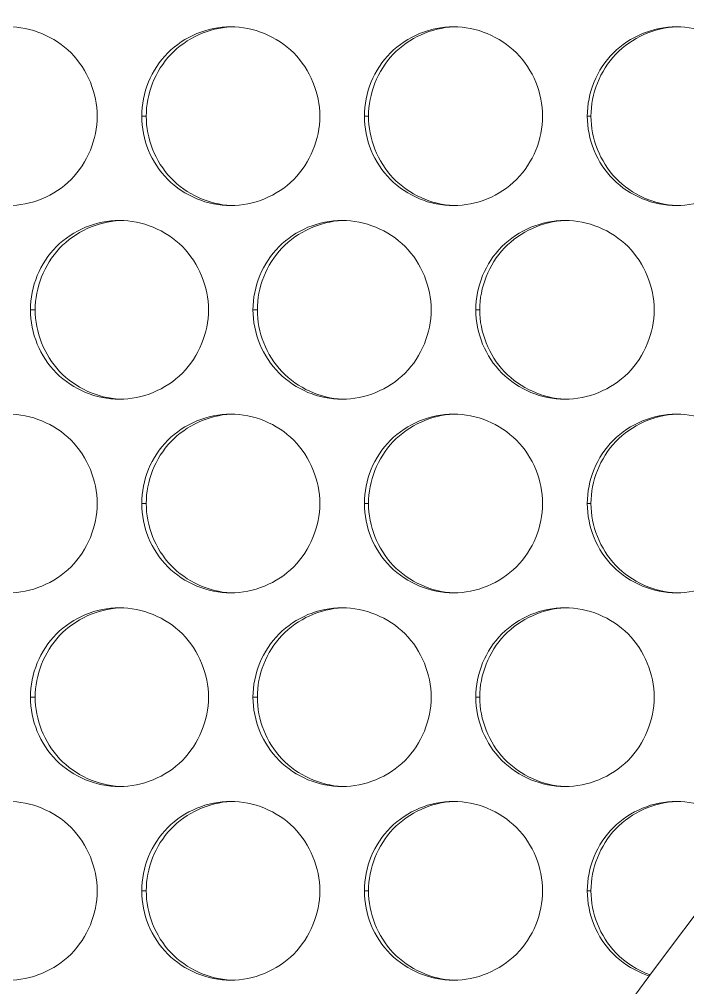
# Model space of a CAD drawing. Header units: millimetres. Extents: x 1177 to 4147, y 93 to 2194.
# Drawn here: x 1726.67 to 1749.1, y 1713.08 to 1745.56 of the extents above; entities that cross this region are included whole.
import ezdxf

# ---------------------------------------------------------------- set-up
doc = ezdxf.new("R2010")
doc.units = ezdxf.units.MM
doc.header["$LTSCALE"] = 0.1
doc.layers.get('0').update_dxf_attribs({"lineweight": 13})
doc.layers.add('标注', color=251, linetype='Continuous', lineweight=9)

msp = doc.modelspace()

# ---------------------------------------------------------------- linework, layer by layer
for radius, start, end in [(196.75, 204.56225, 43.01001), (177.334, 204.90538, 48.55999), (177.047, 204.9052, 48.6494), (168.077, 204.78787, 51.55568), (165.455, 204.70676, 52.44821), (156.5, 204.24844, 55.64881), (156.25, 204.23139, 55.74165), (155.11, 204.1505, 56.16753), (155, 204.14243, 56.20879)]:
    msp.add_arc((1812.49, 1686.895), radius, start, end)
at = {"layer": '标注'}
for p, q in [((1730.932, 1742.313), (1730.779, 1742.313)), ((1738.392, 1742.313), (1738.252, 1742.313)), ((1745.858, 1742.313), (1745.733, 1742.313)), ((1727.205, 1735.818), (1727.044, 1735.818)), ((1727.205, 1735.818), (1727.044, 1735.818)), ((1734.661, 1735.818), (1734.515, 1735.818)), ((1734.661, 1735.818), (1734.515, 1735.818)), ((1742.124, 1735.818), (1741.992, 1735.818)), ((1742.124, 1735.818), (1741.992, 1735.818)), ((1730.932, 1729.323), (1730.779, 1729.323)), ((1738.392, 1729.323), (1738.252, 1729.323)), ((1745.858, 1729.323), (1745.733, 1729.323)), ((1727.205, 1722.827), (1727.044, 1722.827)), ((1727.205, 1722.827), (1727.044, 1722.827)), ((1734.661, 1722.827), (1734.515, 1722.827)), ((1734.661, 1722.827), (1734.515, 1722.827)), ((1742.124, 1722.827), (1741.992, 1722.827)), ((1742.124, 1722.827), (1741.992, 1722.827)), ((1730.932, 1716.332), (1730.779, 1716.332)), ((1738.392, 1716.332), (1738.252, 1716.332)), ((1745.858, 1716.332), (1745.733, 1716.332))]:
    msp.add_line(p, q, dxfattribs=at)
msp.add_spline([(2027.49, 1819.182), (1864.296, 1806.369), (1766.772, 1737.15), (1658.757, 1615.796), (1597.49, 1595.163)], degree=3, dxfattribs=at)
for points, knots in [([(1729.285, 1742.313), (1729.285, 1743.078), (1728.65, 1744.67), (1727.06, 1745.313), (1726.298, 1745.313)], [0, 0, 0, 0, 0.50079, 1, 1, 1, 1]), ([(1733.772, 1745.309), (1733.033, 1745.272), (1731.525, 1744.598), (1730.932, 1743.056), (1730.932, 1742.313)], [0, 0, 0, 0, 0.499023, 1, 1, 1, 1]), ([(1736.757, 1742.313), (1736.757, 1743.078), (1736.122, 1744.67), (1734.53, 1745.313), (1733.767, 1745.313)], [0, 0, 0, 0, 0.500619, 1, 1, 1, 1]), ([(1741.248, 1745.31), (1740.506, 1745.276), (1738.989, 1744.605), (1738.392, 1743.058), (1738.392, 1742.313)], [0, 0, 0, 0, 0.499178, 1, 1, 1, 1]), ([(1744.236, 1742.313), (1744.236, 1743.078), (1743.599, 1744.671), (1742.007, 1745.313), (1741.244, 1745.313)], [0, 0, 0, 0, 0.500464, 1, 1, 1, 1]), ([(1748.73, 1745.311), (1747.986, 1745.28), (1746.46, 1744.613), (1745.858, 1743.06), (1745.858, 1742.313)], [0, 0, 0, 0, 0.499318, 1, 1, 1, 1]), ([(1751.721, 1742.313), (1751.721, 1743.078), (1751.083, 1744.672), (1749.491, 1745.313), (1748.726, 1745.313)], [0, 0, 0, 0, 0.500325, 1, 1, 1, 1]), ([(1732.625, 1745.081), (1732.265, 1744.932), (1731.595, 1744.492), (1731.158, 1743.82), (1731.009, 1743.46)], [0, 0, 0, 0, 0.499769, 1, 1, 1, 1]), ([(1740.1, 1745.081), (1739.741, 1744.932), (1739.07, 1744.492), (1738.632, 1743.82), (1738.483, 1743.46)], [0, 0, 0, 0, 0.499856, 1, 1, 1, 1]), ([(1747.582, 1745.081), (1747.222, 1744.932), (1746.551, 1744.492), (1746.112, 1743.82), (1745.964, 1743.46)], [0, 0, 0, 0, 0.499934, 1, 1, 1, 1]), ([(1726.298, 1739.313), (1727.06, 1739.313), (1728.65, 1739.956), (1729.285, 1741.548), (1729.285, 1742.313)], [0, 0, 0, 0, 0.49921, 1, 1, 1, 1]), ([(1730.932, 1742.313), (1730.932, 1741.57), (1731.525, 1740.029), (1733.033, 1739.354), (1733.772, 1739.317)], [0, 0, 0, 0, 0.500977, 1, 1, 1, 1]), ([(1733.767, 1739.313), (1734.53, 1739.313), (1736.122, 1739.956), (1736.757, 1741.548), (1736.757, 1742.313)], [0, 0, 0, 0, 0.499381, 1, 1, 1, 1]), ([(1738.392, 1742.313), (1738.392, 1741.568), (1738.989, 1740.021), (1740.506, 1739.35), (1741.248, 1739.316)], [0, 0, 0, 0, 0.500822, 1, 1, 1, 1]), ([(1741.244, 1739.313), (1742.007, 1739.313), (1743.599, 1739.955), (1744.236, 1741.548), (1744.236, 1742.313)], [0, 0, 0, 0, 0.499536, 1, 1, 1, 1]), ([(1745.858, 1742.313), (1745.858, 1741.566), (1746.46, 1740.014), (1747.986, 1739.346), (1748.73, 1739.315)], [0, 0, 0, 0, 0.500682, 1, 1, 1, 1]), ([(1748.726, 1739.313), (1749.491, 1739.313), (1751.083, 1739.954), (1751.721, 1741.548), (1751.721, 1742.313)], [0, 0, 0, 0, 0.499675, 1, 1, 1, 1]), ([(1731.009, 1741.166), (1731.158, 1740.806), (1731.595, 1740.134), (1732.265, 1739.694), (1732.625, 1739.545)], [0, 0, 0, 0, 0.500231, 1, 1, 1, 1]), ([(1738.483, 1741.166), (1738.632, 1740.806), (1739.07, 1740.134), (1739.741, 1739.694), (1740.1, 1739.545)], [0, 0, 0, 0, 0.500144, 1, 1, 1, 1]), ([(1745.964, 1741.166), (1746.112, 1740.806), (1746.551, 1740.134), (1747.222, 1739.694), (1747.582, 1739.545)], [0, 0, 0, 0, 0.500066, 1, 1, 1, 1]), ([(1730.036, 1738.814), (1729.299, 1738.775), (1727.795, 1738.099), (1727.205, 1736.559), (1727.205, 1735.818)], [0, 0, 0, 0, 0.49894, 1, 1, 1, 1]), ([(1730.036, 1738.814), (1729.299, 1738.775), (1727.795, 1738.099), (1727.205, 1736.559), (1727.205, 1735.818)], [0, 0, 0, 0, 0.49894, 1, 1, 1, 1]), ([(1733.02, 1735.818), (1733.02, 1736.583), (1732.385, 1738.175), (1730.794, 1738.818), (1730.032, 1738.818)], [0, 0, 0, 0, 0.500703, 1, 1, 1, 1]), ([(1733.02, 1735.818), (1733.02, 1736.583), (1732.385, 1738.175), (1730.794, 1738.818), (1730.032, 1738.818)], [0, 0, 0, 0, 0.500703, 1, 1, 1, 1]), ([(1737.509, 1738.815), (1736.769, 1738.779), (1735.256, 1738.106), (1734.661, 1736.562), (1734.661, 1735.818)], [0, 0, 0, 0, 0.499102, 1, 1, 1, 1]), ([(1737.509, 1738.815), (1736.769, 1738.779), (1735.256, 1738.106), (1734.661, 1736.562), (1734.661, 1735.818)], [0, 0, 0, 0, 0.499102, 1, 1, 1, 1]), ([(1740.496, 1735.818), (1740.496, 1736.583), (1739.86, 1738.176), (1738.268, 1738.818), (1737.505, 1738.818)], [0, 0, 0, 0, 0.50054, 1, 1, 1, 1]), ([(1740.496, 1735.818), (1740.496, 1736.583), (1739.86, 1738.176), (1738.268, 1738.818), (1737.505, 1738.818)], [0, 0, 0, 0, 0.50054, 1, 1, 1, 1]), ([(1744.988, 1738.815), (1744.245, 1738.783), (1742.724, 1738.114), (1742.124, 1736.564), (1742.124, 1735.818)], [0, 0, 0, 0, 0.49925, 1, 1, 1, 1]), ([(1744.988, 1738.815), (1744.245, 1738.783), (1742.724, 1738.114), (1742.124, 1736.564), (1742.124, 1735.818)], [0, 0, 0, 0, 0.49925, 1, 1, 1, 1]), ([(1747.978, 1735.818), (1747.978, 1736.583), (1747.341, 1738.176), (1745.748, 1738.818), (1744.984, 1738.818)], [0, 0, 0, 0, 0.500393, 1, 1, 1, 1]), ([(1747.978, 1735.818), (1747.978, 1736.583), (1747.341, 1738.176), (1745.748, 1738.818), (1744.984, 1738.818)], [0, 0, 0, 0, 0.500393, 1, 1, 1, 1]), ([(1728.889, 1738.586), (1728.531, 1738.437), (1727.861, 1737.997), (1727.423, 1737.325), (1727.275, 1736.965)], [0, 0, 0, 0, 0.499722, 1, 1, 1, 1]), ([(1728.889, 1738.586), (1728.531, 1738.437), (1727.861, 1737.997), (1727.423, 1737.325), (1727.275, 1736.965)], [0, 0, 0, 0, 0.499722, 1, 1, 1, 1]), ([(1736.361, 1738.586), (1736.002, 1738.437), (1735.332, 1737.997), (1734.894, 1737.325), (1734.745, 1736.965)], [0, 0, 0, 0, 0.499813, 1, 1, 1, 1]), ([(1736.361, 1738.586), (1736.002, 1738.437), (1735.332, 1737.997), (1734.894, 1737.325), (1734.745, 1736.965)], [0, 0, 0, 0, 0.499813, 1, 1, 1, 1]), ([(1743.84, 1738.586), (1743.481, 1738.437), (1742.81, 1737.997), (1742.371, 1737.325), (1742.222, 1736.965)], [0, 0, 0, 0, 0.499896, 1, 1, 1, 1]), ([(1743.84, 1738.586), (1743.481, 1738.437), (1742.81, 1737.997), (1742.371, 1737.325), (1742.222, 1736.965)], [0, 0, 0, 0, 0.499896, 1, 1, 1, 1]), ([(1727.205, 1735.818), (1727.205, 1735.076), (1727.795, 1733.537), (1729.299, 1732.861), (1730.036, 1732.822)], [0, 0, 0, 0, 0.50106, 1, 1, 1, 1]), ([(1727.205, 1735.818), (1727.205, 1735.076), (1727.795, 1733.537), (1729.299, 1732.861), (1730.036, 1732.822)], [0, 0, 0, 0, 0.50106, 1, 1, 1, 1]), ([(1730.032, 1732.818), (1730.794, 1732.818), (1732.385, 1733.461), (1733.02, 1735.053), (1733.02, 1735.818)], [0, 0, 0, 0, 0.499297, 1, 1, 1, 1]), ([(1730.032, 1732.818), (1730.794, 1732.818), (1732.385, 1733.461), (1733.02, 1735.053), (1733.02, 1735.818)], [0, 0, 0, 0, 0.499297, 1, 1, 1, 1]), ([(1734.661, 1735.818), (1734.661, 1735.074), (1735.256, 1733.53), (1736.769, 1732.857), (1737.509, 1732.821)], [0, 0, 0, 0, 0.500898, 1, 1, 1, 1]), ([(1734.661, 1735.818), (1734.661, 1735.074), (1735.256, 1733.53), (1736.769, 1732.857), (1737.509, 1732.821)], [0, 0, 0, 0, 0.500898, 1, 1, 1, 1]), ([(1737.505, 1732.818), (1738.268, 1732.818), (1739.86, 1733.46), (1740.496, 1735.053), (1740.496, 1735.818)], [0, 0, 0, 0, 0.49946, 1, 1, 1, 1]), ([(1737.505, 1732.818), (1738.268, 1732.818), (1739.86, 1733.46), (1740.496, 1735.053), (1740.496, 1735.818)], [0, 0, 0, 0, 0.49946, 1, 1, 1, 1]), ([(1742.124, 1735.818), (1742.124, 1735.072), (1742.724, 1733.522), (1744.245, 1732.853), (1744.988, 1732.821)], [0, 0, 0, 0, 0.50075, 1, 1, 1, 1]), ([(1742.124, 1735.818), (1742.124, 1735.072), (1742.724, 1733.522), (1744.245, 1732.853), (1744.988, 1732.821)], [0, 0, 0, 0, 0.50075, 1, 1, 1, 1]), ([(1744.984, 1732.818), (1745.748, 1732.818), (1747.341, 1733.46), (1747.978, 1735.053), (1747.978, 1735.818)], [0, 0, 0, 0, 0.499607, 1, 1, 1, 1]), ([(1744.984, 1732.818), (1745.748, 1732.818), (1747.341, 1733.46), (1747.978, 1735.053), (1747.978, 1735.818)], [0, 0, 0, 0, 0.499607, 1, 1, 1, 1]), ([(1727.275, 1734.671), (1727.423, 1734.311), (1727.861, 1733.639), (1728.531, 1733.199), (1728.889, 1733.05)], [0, 0, 0, 0, 0.500278, 1, 1, 1, 1]), ([(1727.275, 1734.671), (1727.423, 1734.311), (1727.861, 1733.639), (1728.531, 1733.199), (1728.889, 1733.05)], [0, 0, 0, 0, 0.500278, 1, 1, 1, 1]), ([(1734.745, 1734.671), (1734.894, 1734.311), (1735.332, 1733.639), (1736.002, 1733.199), (1736.361, 1733.05)], [0, 0, 0, 0, 0.500187, 1, 1, 1, 1]), ([(1734.745, 1734.671), (1734.894, 1734.311), (1735.332, 1733.639), (1736.002, 1733.199), (1736.361, 1733.05)], [0, 0, 0, 0, 0.500187, 1, 1, 1, 1]), ([(1742.222, 1734.671), (1742.371, 1734.311), (1742.81, 1733.639), (1743.481, 1733.199), (1743.84, 1733.05)], [0, 0, 0, 0, 0.500104, 1, 1, 1, 1]), ([(1742.222, 1734.671), (1742.371, 1734.311), (1742.81, 1733.639), (1743.481, 1733.199), (1743.84, 1733.05)], [0, 0, 0, 0, 0.500104, 1, 1, 1, 1]), ([(1729.285, 1729.323), (1729.285, 1730.088), (1728.65, 1731.679), (1727.06, 1732.323), (1726.298, 1732.323)], [0, 0, 0, 0, 0.50079, 1, 1, 1, 1]), ([(1733.772, 1732.319), (1733.033, 1732.282), (1731.525, 1731.607), (1730.932, 1730.065), (1730.932, 1729.323)], [0, 0, 0, 0, 0.499023, 1, 1, 1, 1]), ([(1736.757, 1729.323), (1736.757, 1730.088), (1736.122, 1731.68), (1734.53, 1732.323), (1733.767, 1732.323)], [0, 0, 0, 0, 0.500619, 1, 1, 1, 1]), ([(1741.248, 1732.32), (1740.506, 1732.286), (1738.989, 1731.615), (1738.392, 1730.067), (1738.392, 1729.323)], [0, 0, 0, 0, 0.499178, 1, 1, 1, 1]), ([(1744.236, 1729.323), (1744.236, 1730.088), (1743.599, 1731.681), (1742.007, 1732.323), (1741.244, 1732.323)], [0, 0, 0, 0, 0.500464, 1, 1, 1, 1]), ([(1748.73, 1732.32), (1747.986, 1732.29), (1746.46, 1731.622), (1745.858, 1730.07), (1745.858, 1729.323)], [0, 0, 0, 0, 0.499318, 1, 1, 1, 1]), ([(1751.721, 1729.323), (1751.721, 1730.088), (1751.083, 1731.681), (1749.491, 1732.323), (1748.726, 1732.323)], [0, 0, 0, 0, 0.500325, 1, 1, 1, 1]), ([(1732.625, 1732.091), (1732.265, 1731.942), (1731.595, 1731.501), (1731.158, 1730.83), (1731.009, 1730.47)], [0, 0, 0, 0, 0.499769, 1, 1, 1, 1]), ([(1740.1, 1732.091), (1739.741, 1731.942), (1739.07, 1731.502), (1738.632, 1730.83), (1738.483, 1730.47)], [0, 0, 0, 0, 0.499856, 1, 1, 1, 1]), ([(1747.582, 1732.091), (1747.222, 1731.942), (1746.551, 1731.502), (1746.112, 1730.83), (1745.964, 1730.47)], [0, 0, 0, 0, 0.499934, 1, 1, 1, 1]), ([(1726.298, 1726.323), (1727.06, 1726.323), (1728.65, 1726.966), (1729.285, 1728.558), (1729.285, 1729.323)], [0, 0, 0, 0, 0.49921, 1, 1, 1, 1]), ([(1730.932, 1729.323), (1730.932, 1728.58), (1731.525, 1727.038), (1733.033, 1726.364), (1733.772, 1726.326)], [0, 0, 0, 0, 0.500977, 1, 1, 1, 1]), ([(1733.767, 1726.323), (1734.53, 1726.323), (1736.122, 1726.965), (1736.757, 1728.558), (1736.757, 1729.323)], [0, 0, 0, 0, 0.499381, 1, 1, 1, 1]), ([(1738.392, 1729.323), (1738.392, 1728.578), (1738.989, 1727.031), (1740.506, 1726.36), (1741.248, 1726.326)], [0, 0, 0, 0, 0.500822, 1, 1, 1, 1]), ([(1741.244, 1726.323), (1742.007, 1726.323), (1743.599, 1726.965), (1744.236, 1728.558), (1744.236, 1729.323)], [0, 0, 0, 0, 0.499536, 1, 1, 1, 1]), ([(1745.858, 1729.323), (1745.858, 1728.576), (1746.46, 1727.023), (1747.986, 1726.356), (1748.73, 1726.325)], [0, 0, 0, 0, 0.500682, 1, 1, 1, 1]), ([(1748.726, 1726.323), (1749.491, 1726.323), (1751.083, 1726.964), (1751.721, 1728.557), (1751.721, 1729.323)], [0, 0, 0, 0, 0.499675, 1, 1, 1, 1]), ([(1731.009, 1728.175), (1731.158, 1727.816), (1731.595, 1727.144), (1732.265, 1726.704), (1732.625, 1726.554)], [0, 0, 0, 0, 0.500231, 1, 1, 1, 1]), ([(1738.483, 1728.175), (1738.632, 1727.815), (1739.07, 1727.144), (1739.741, 1726.704), (1740.1, 1726.554)], [0, 0, 0, 0, 0.500144, 1, 1, 1, 1]), ([(1745.964, 1728.175), (1746.112, 1727.815), (1746.551, 1727.144), (1747.222, 1726.704), (1747.582, 1726.554)], [0, 0, 0, 0, 0.500066, 1, 1, 1, 1]), ([(1730.036, 1725.823), (1729.299, 1725.784), (1727.795, 1725.108), (1727.205, 1723.569), (1727.205, 1722.827)], [0, 0, 0, 0, 0.49894, 1, 1, 1, 1]), ([(1730.036, 1725.823), (1729.299, 1725.784), (1727.795, 1725.108), (1727.205, 1723.569), (1727.205, 1722.827)], [0, 0, 0, 0, 0.49894, 1, 1, 1, 1]), ([(1733.02, 1722.827), (1733.02, 1723.592), (1732.385, 1725.184), (1730.794, 1725.827), (1730.032, 1725.827)], [0, 0, 0, 0, 0.500703, 1, 1, 1, 1]), ([(1733.02, 1722.827), (1733.02, 1723.592), (1732.385, 1725.184), (1730.794, 1725.827), (1730.032, 1725.827)], [0, 0, 0, 0, 0.500703, 1, 1, 1, 1]), ([(1737.509, 1725.824), (1736.769, 1725.788), (1735.256, 1725.116), (1734.661, 1723.571), (1734.661, 1722.827)], [0, 0, 0, 0, 0.499102, 1, 1, 1, 1]), ([(1737.509, 1725.824), (1736.769, 1725.788), (1735.256, 1725.116), (1734.661, 1723.571), (1734.661, 1722.827)], [0, 0, 0, 0, 0.499102, 1, 1, 1, 1]), ([(1740.496, 1722.827), (1740.496, 1723.593), (1739.86, 1725.185), (1738.268, 1725.827), (1737.505, 1725.827)], [0, 0, 0, 0, 0.50054, 1, 1, 1, 1]), ([(1740.496, 1722.827), (1740.496, 1723.593), (1739.86, 1725.185), (1738.268, 1725.827), (1737.505, 1725.827)], [0, 0, 0, 0, 0.50054, 1, 1, 1, 1]), ([(1744.988, 1725.825), (1744.245, 1725.793), (1742.724, 1725.123), (1742.124, 1723.573), (1742.124, 1722.827)], [0, 0, 0, 0, 0.49925, 1, 1, 1, 1]), ([(1744.988, 1725.825), (1744.245, 1725.793), (1742.724, 1725.123), (1742.124, 1723.573), (1742.124, 1722.827)], [0, 0, 0, 0, 0.49925, 1, 1, 1, 1]), ([(1747.978, 1722.827), (1747.978, 1723.593), (1747.341, 1725.186), (1745.748, 1725.827), (1744.984, 1725.827)], [0, 0, 0, 0, 0.500393, 1, 1, 1, 1]), ([(1747.978, 1722.827), (1747.978, 1723.593), (1747.341, 1725.186), (1745.748, 1725.827), (1744.984, 1725.827)], [0, 0, 0, 0, 0.500393, 1, 1, 1, 1]), ([(1728.889, 1725.596), (1728.531, 1725.446), (1727.861, 1725.006), (1727.423, 1724.335), (1727.275, 1723.975)], [0, 0, 0, 0, 0.499722, 1, 1, 1, 1]), ([(1728.889, 1725.596), (1728.531, 1725.446), (1727.861, 1725.006), (1727.423, 1724.335), (1727.275, 1723.975)], [0, 0, 0, 0, 0.499722, 1, 1, 1, 1]), ([(1736.361, 1725.596), (1736.002, 1725.446), (1735.332, 1725.006), (1734.894, 1724.335), (1734.745, 1723.975)], [0, 0, 0, 0, 0.499813, 1, 1, 1, 1]), ([(1736.361, 1725.596), (1736.002, 1725.446), (1735.332, 1725.006), (1734.894, 1724.335), (1734.745, 1723.975)], [0, 0, 0, 0, 0.499813, 1, 1, 1, 1]), ([(1743.84, 1725.596), (1743.481, 1725.446), (1742.81, 1725.007), (1742.371, 1724.335), (1742.222, 1723.975)], [0, 0, 0, 0, 0.499896, 1, 1, 1, 1]), ([(1743.84, 1725.596), (1743.481, 1725.446), (1742.81, 1725.007), (1742.371, 1724.335), (1742.222, 1723.975)], [0, 0, 0, 0, 0.499896, 1, 1, 1, 1]), ([(1727.205, 1722.827), (1727.205, 1722.086), (1727.795, 1720.547), (1729.299, 1719.871), (1730.036, 1719.831)], [0, 0, 0, 0, 0.50106, 1, 1, 1, 1]), ([(1727.205, 1722.827), (1727.205, 1722.086), (1727.795, 1720.547), (1729.299, 1719.871), (1730.036, 1719.831)], [0, 0, 0, 0, 0.50106, 1, 1, 1, 1]), ([(1730.032, 1719.827), (1730.794, 1719.827), (1732.385, 1720.47), (1733.02, 1722.063), (1733.02, 1722.827)], [0, 0, 0, 0, 0.499297, 1, 1, 1, 1]), ([(1730.032, 1719.827), (1730.794, 1719.827), (1732.385, 1720.47), (1733.02, 1722.063), (1733.02, 1722.827)], [0, 0, 0, 0, 0.499297, 1, 1, 1, 1]), ([(1734.661, 1722.827), (1734.661, 1722.084), (1735.256, 1720.539), (1736.769, 1719.866), (1737.509, 1719.831)], [0, 0, 0, 0, 0.500898, 1, 1, 1, 1]), ([(1734.661, 1722.827), (1734.661, 1722.084), (1735.256, 1720.539), (1736.769, 1719.866), (1737.509, 1719.831)], [0, 0, 0, 0, 0.500898, 1, 1, 1, 1]), ([(1737.505, 1719.827), (1738.268, 1719.827), (1739.86, 1720.47), (1740.496, 1722.062), (1740.496, 1722.827)], [0, 0, 0, 0, 0.49946, 1, 1, 1, 1]), ([(1737.505, 1719.827), (1738.268, 1719.827), (1739.86, 1720.47), (1740.496, 1722.062), (1740.496, 1722.827)], [0, 0, 0, 0, 0.49946, 1, 1, 1, 1]), ([(1742.124, 1722.827), (1742.124, 1722.082), (1742.724, 1720.532), (1744.245, 1719.862), (1744.988, 1719.83)], [0, 0, 0, 0, 0.50075, 1, 1, 1, 1]), ([(1742.124, 1722.827), (1742.124, 1722.082), (1742.724, 1720.532), (1744.245, 1719.862), (1744.988, 1719.83)], [0, 0, 0, 0, 0.50075, 1, 1, 1, 1]), ([(1744.984, 1719.827), (1745.748, 1719.827), (1747.341, 1720.469), (1747.978, 1722.062), (1747.978, 1722.827)], [0, 0, 0, 0, 0.499607, 1, 1, 1, 1]), ([(1744.984, 1719.827), (1745.748, 1719.827), (1747.341, 1720.469), (1747.978, 1722.062), (1747.978, 1722.827)], [0, 0, 0, 0, 0.499607, 1, 1, 1, 1]), ([(1727.275, 1721.68), (1727.423, 1721.32), (1727.861, 1720.649), (1728.531, 1720.209), (1728.889, 1720.059)], [0, 0, 0, 0, 0.500278, 1, 1, 1, 1]), ([(1727.275, 1721.68), (1727.423, 1721.32), (1727.861, 1720.649), (1728.531, 1720.209), (1728.889, 1720.059)], [0, 0, 0, 0, 0.500278, 1, 1, 1, 1]), ([(1734.745, 1721.68), (1734.894, 1721.32), (1735.332, 1720.649), (1736.002, 1720.209), (1736.361, 1720.059)], [0, 0, 0, 0, 0.500187, 1, 1, 1, 1]), ([(1734.745, 1721.68), (1734.894, 1721.32), (1735.332, 1720.649), (1736.002, 1720.209), (1736.361, 1720.059)], [0, 0, 0, 0, 0.500187, 1, 1, 1, 1]), ([(1742.222, 1721.68), (1742.371, 1721.32), (1742.81, 1720.648), (1743.481, 1720.209), (1743.84, 1720.059)], [0, 0, 0, 0, 0.500104, 1, 1, 1, 1]), ([(1742.222, 1721.68), (1742.371, 1721.32), (1742.81, 1720.648), (1743.481, 1720.209), (1743.84, 1720.059)], [0, 0, 0, 0, 0.500104, 1, 1, 1, 1]), ([(1729.285, 1716.332), (1729.285, 1717.097), (1728.65, 1718.689), (1727.06, 1719.332), (1726.298, 1719.332)], [0, 0, 0, 0, 0.50079, 1, 1, 1, 1]), ([(1733.772, 1719.329), (1733.033, 1719.291), (1731.525, 1718.617), (1730.932, 1717.075), (1730.932, 1716.332)], [0, 0, 0, 0, 0.499023, 1, 1, 1, 1]), ([(1736.757, 1716.332), (1736.757, 1717.097), (1736.122, 1718.69), (1734.53, 1719.332), (1733.767, 1719.332)], [0, 0, 0, 0, 0.500619, 1, 1, 1, 1]), ([(1741.248, 1719.329), (1740.506, 1719.295), (1738.989, 1718.624), (1738.392, 1717.077), (1738.392, 1716.332)], [0, 0, 0, 0, 0.499178, 1, 1, 1, 1]), ([(1744.236, 1716.332), (1744.236, 1717.097), (1743.599, 1718.69), (1742.007, 1719.332), (1741.244, 1719.332)], [0, 0, 0, 0, 0.500464, 1, 1, 1, 1]), ([(1748.73, 1719.33), (1747.986, 1719.299), (1746.46, 1718.632), (1745.858, 1717.079), (1745.858, 1716.332)], [0, 0, 0, 0, 0.499318, 1, 1, 1, 1]), ([(1751.221, 1717.986), (1751.112, 1718.154), (1750.489, 1718.93), (1749.491, 1719.332), (1748.726, 1719.332)], [0.3733221, 0.3733221, 0.3733221, 0.3733221, 0.5003251, 1, 1, 1, 1]), ([(1732.625, 1719.101), (1732.265, 1718.951), (1731.595, 1718.511), (1731.158, 1717.839), (1731.009, 1717.48)], [0, 0, 0, 0, 0.499769, 1, 1, 1, 1]), ([(1740.1, 1719.101), (1739.741, 1718.951), (1739.07, 1718.511), (1738.632, 1717.839), (1738.483, 1717.48)], [0, 0, 0, 0, 0.499856, 1, 1, 1, 1]), ([(1747.582, 1719.101), (1747.222, 1718.951), (1746.551, 1718.511), (1746.112, 1717.839), (1745.964, 1717.48)], [0, 0, 0, 0, 0.499934, 1, 1, 1, 1]), ([(1726.298, 1713.332), (1727.06, 1713.332), (1728.65, 1713.976), (1729.285, 1715.567), (1729.285, 1716.332)], [0, 0, 0, 0, 0.49921, 1, 1, 1, 1]), ([(1730.932, 1716.332), (1730.932, 1715.59), (1731.525, 1714.048), (1733.033, 1713.373), (1733.772, 1713.336)], [0, 0, 0, 0, 0.500977, 1, 1, 1, 1]), ([(1733.767, 1713.332), (1734.53, 1713.332), (1736.122, 1713.975), (1736.757, 1715.567), (1736.757, 1716.332)], [0, 0, 0, 0, 0.499381, 1, 1, 1, 1]), ([(1738.392, 1716.332), (1738.392, 1715.587), (1738.989, 1714.04), (1740.506, 1713.369), (1741.248, 1713.335)], [0, 0, 0, 0, 0.500822, 1, 1, 1, 1]), ([(1741.244, 1713.332), (1742.007, 1713.332), (1743.599, 1713.974), (1744.236, 1715.567), (1744.236, 1716.332)], [0, 0, 0, 0, 0.499536, 1, 1, 1, 1]), ([(1745.858, 1716.332), (1745.858, 1715.585), (1746.34, 1714.343), (1747.413, 1713.667), (1747.844, 1713.512)], [0, 0, 0, 0, 0.5006823, 0.800053, 0.800053, 0.800053, 0.800053]), ([(1731.009, 1715.185), (1731.158, 1714.825), (1731.595, 1714.153), (1732.265, 1713.713), (1732.625, 1713.564)], [0, 0, 0, 0, 0.500231, 1, 1, 1, 1]), ([(1738.483, 1715.185), (1738.632, 1714.825), (1739.07, 1714.153), (1739.741, 1713.713), (1740.1, 1713.564)], [0, 0, 0, 0, 0.500144, 1, 1, 1, 1]), ([(1745.964, 1715.185), (1746.112, 1714.825), (1746.551, 1714.153), (1747.222, 1713.713), (1747.582, 1713.564)], [0, 0, 0, 0, 0.500066, 1, 1, 1, 1])]:
    msp.add_open_spline(points, degree=3, knots=knots, dxfattribs=at)
for points in [[(1733.767, 1745.313), (1733.379, 1745.313), (1732.983, 1745.231), (1732.625, 1745.081)], [(1741.244, 1745.313), (1740.855, 1745.313), (1740.459, 1745.231), (1740.1, 1745.081)], [(1748.726, 1745.313), (1748.337, 1745.313), (1747.941, 1745.231), (1747.582, 1745.081)], [(1731.009, 1743.46), (1730.86, 1743.1), (1730.779, 1742.703), (1730.779, 1742.313)], [(1738.483, 1743.46), (1738.334, 1743.1), (1738.252, 1742.703), (1738.252, 1742.313)], [(1745.964, 1743.46), (1745.814, 1743.1), (1745.733, 1742.703), (1745.733, 1742.313)], [(1730.779, 1742.313), (1730.779, 1741.923), (1730.86, 1741.526), (1731.009, 1741.166)], [(1738.252, 1742.313), (1738.252, 1741.923), (1738.334, 1741.526), (1738.483, 1741.166)], [(1745.733, 1742.313), (1745.733, 1741.923), (1745.814, 1741.526), (1745.964, 1741.166)], [(1732.625, 1739.545), (1732.983, 1739.396), (1733.379, 1739.313), (1733.767, 1739.313)], [(1740.1, 1739.545), (1740.459, 1739.396), (1740.855, 1739.313), (1741.244, 1739.313)], [(1747.582, 1739.545), (1747.941, 1739.396), (1748.337, 1739.313), (1748.726, 1739.313)], [(1730.032, 1738.818), (1729.643, 1738.818), (1729.248, 1738.735), (1728.889, 1738.586)], [(1730.032, 1738.818), (1729.643, 1738.818), (1729.248, 1738.735), (1728.889, 1738.586)], [(1737.505, 1738.818), (1737.116, 1738.818), (1736.72, 1738.735), (1736.361, 1738.586)], [(1737.505, 1738.818), (1737.116, 1738.818), (1736.72, 1738.735), (1736.361, 1738.586)], [(1744.984, 1738.818), (1744.595, 1738.818), (1744.2, 1738.735), (1743.84, 1738.586)], [(1744.984, 1738.818), (1744.595, 1738.818), (1744.2, 1738.735), (1743.84, 1738.586)], [(1727.275, 1736.965), (1727.126, 1736.605), (1727.044, 1736.208), (1727.044, 1735.818)], [(1727.275, 1736.965), (1727.126, 1736.605), (1727.044, 1736.208), (1727.044, 1735.818)], [(1734.745, 1736.965), (1734.596, 1736.605), (1734.515, 1736.208), (1734.515, 1735.818)], [(1734.745, 1736.965), (1734.596, 1736.605), (1734.515, 1736.208), (1734.515, 1735.818)], [(1742.222, 1736.965), (1742.074, 1736.605), (1741.992, 1736.208), (1741.992, 1735.818)], [(1742.222, 1736.965), (1742.074, 1736.605), (1741.992, 1736.208), (1741.992, 1735.818)], [(1727.044, 1735.818), (1727.044, 1735.428), (1727.126, 1735.031), (1727.275, 1734.671)], [(1727.044, 1735.818), (1727.044, 1735.428), (1727.126, 1735.031), (1727.275, 1734.671)], [(1734.515, 1735.818), (1734.515, 1735.428), (1734.596, 1735.031), (1734.745, 1734.671)], [(1734.515, 1735.818), (1734.515, 1735.428), (1734.596, 1735.031), (1734.745, 1734.671)], [(1741.992, 1735.818), (1741.992, 1735.428), (1742.074, 1735.031), (1742.222, 1734.671)], [(1741.992, 1735.818), (1741.992, 1735.428), (1742.074, 1735.031), (1742.222, 1734.671)], [(1728.889, 1733.05), (1729.248, 1732.9), (1729.643, 1732.818), (1730.032, 1732.818)], [(1728.889, 1733.05), (1729.248, 1732.9), (1729.643, 1732.818), (1730.032, 1732.818)], [(1736.361, 1733.05), (1736.72, 1732.9), (1737.116, 1732.818), (1737.505, 1732.818)], [(1736.361, 1733.05), (1736.72, 1732.9), (1737.116, 1732.818), (1737.505, 1732.818)], [(1743.84, 1733.05), (1744.2, 1732.9), (1744.595, 1732.818), (1744.984, 1732.818)], [(1743.84, 1733.05), (1744.2, 1732.9), (1744.595, 1732.818), (1744.984, 1732.818)], [(1733.767, 1732.323), (1733.379, 1732.323), (1732.983, 1732.24), (1732.625, 1732.091)], [(1741.244, 1732.323), (1740.855, 1732.323), (1740.459, 1732.24), (1740.1, 1732.091)], [(1748.726, 1732.323), (1748.337, 1732.323), (1747.941, 1732.24), (1747.582, 1732.091)], [(1731.009, 1730.47), (1730.86, 1730.109), (1730.779, 1729.713), (1730.779, 1729.323)], [(1738.483, 1730.47), (1738.334, 1730.109), (1738.252, 1729.713), (1738.252, 1729.323)], [(1745.964, 1730.47), (1745.814, 1730.109), (1745.733, 1729.713), (1745.733, 1729.323)], [(1730.779, 1729.323), (1730.779, 1728.933), (1730.86, 1728.536), (1731.009, 1728.175)], [(1738.252, 1729.323), (1738.252, 1728.933), (1738.334, 1728.536), (1738.483, 1728.175)], [(1745.733, 1729.323), (1745.733, 1728.933), (1745.814, 1728.536), (1745.964, 1728.175)], [(1732.625, 1726.554), (1732.983, 1726.405), (1733.379, 1726.323), (1733.767, 1726.323)], [(1740.1, 1726.554), (1740.459, 1726.405), (1740.855, 1726.323), (1741.244, 1726.323)], [(1747.582, 1726.554), (1747.941, 1726.405), (1748.337, 1726.323), (1748.726, 1726.323)], [(1730.032, 1725.827), (1729.643, 1725.827), (1729.248, 1725.745), (1728.889, 1725.596)], [(1730.032, 1725.827), (1729.643, 1725.827), (1729.248, 1725.745), (1728.889, 1725.596)], [(1737.505, 1725.827), (1737.116, 1725.827), (1736.72, 1725.745), (1736.361, 1725.596)], [(1737.505, 1725.827), (1737.116, 1725.827), (1736.72, 1725.745), (1736.361, 1725.596)], [(1744.984, 1725.827), (1744.595, 1725.827), (1744.2, 1725.745), (1743.84, 1725.596)], [(1744.984, 1725.827), (1744.595, 1725.827), (1744.2, 1725.745), (1743.84, 1725.596)], [(1727.275, 1723.975), (1727.126, 1723.614), (1727.044, 1723.218), (1727.044, 1722.827)], [(1727.275, 1723.975), (1727.126, 1723.614), (1727.044, 1723.218), (1727.044, 1722.827)], [(1734.745, 1723.975), (1734.596, 1723.614), (1734.515, 1723.218), (1734.515, 1722.827)], [(1734.745, 1723.975), (1734.596, 1723.614), (1734.515, 1723.218), (1734.515, 1722.827)], [(1742.222, 1723.975), (1742.074, 1723.614), (1741.992, 1723.218), (1741.992, 1722.827)], [(1742.222, 1723.975), (1742.074, 1723.614), (1741.992, 1723.218), (1741.992, 1722.827)], [(1727.044, 1722.827), (1727.044, 1722.437), (1727.126, 1722.041), (1727.275, 1721.68)], [(1727.044, 1722.827), (1727.044, 1722.437), (1727.126, 1722.041), (1727.275, 1721.68)], [(1734.515, 1722.827), (1734.515, 1722.437), (1734.596, 1722.041), (1734.745, 1721.68)], [(1734.515, 1722.827), (1734.515, 1722.437), (1734.596, 1722.041), (1734.745, 1721.68)], [(1741.992, 1722.827), (1741.992, 1722.437), (1742.074, 1722.041), (1742.222, 1721.68)], [(1741.992, 1722.827), (1741.992, 1722.437), (1742.074, 1722.041), (1742.222, 1721.68)], [(1728.889, 1720.059), (1729.248, 1719.91), (1729.643, 1719.827), (1730.032, 1719.827)], [(1728.889, 1720.059), (1729.248, 1719.91), (1729.643, 1719.827), (1730.032, 1719.827)], [(1736.361, 1720.059), (1736.72, 1719.91), (1737.116, 1719.827), (1737.505, 1719.827)], [(1736.361, 1720.059), (1736.72, 1719.91), (1737.116, 1719.827), (1737.505, 1719.827)], [(1743.84, 1720.059), (1744.2, 1719.91), (1744.595, 1719.827), (1744.984, 1719.827)], [(1743.84, 1720.059), (1744.2, 1719.91), (1744.595, 1719.827), (1744.984, 1719.827)], [(1733.767, 1719.332), (1733.379, 1719.332), (1732.983, 1719.25), (1732.625, 1719.101)], [(1741.244, 1719.332), (1740.855, 1719.332), (1740.459, 1719.25), (1740.1, 1719.101)], [(1748.726, 1719.332), (1748.337, 1719.332), (1747.941, 1719.25), (1747.582, 1719.101)], [(1731.009, 1717.48), (1730.86, 1717.119), (1730.779, 1716.722), (1730.779, 1716.332)], [(1738.483, 1717.48), (1738.334, 1717.119), (1738.252, 1716.722), (1738.252, 1716.332)], [(1745.964, 1717.48), (1745.814, 1717.119), (1745.733, 1716.722), (1745.733, 1716.332)], [(1730.779, 1716.332), (1730.779, 1715.942), (1730.86, 1715.546), (1731.009, 1715.185)], [(1738.252, 1716.332), (1738.252, 1715.942), (1738.334, 1715.546), (1738.483, 1715.185)], [(1745.733, 1716.332), (1745.733, 1715.942), (1745.814, 1715.546), (1745.964, 1715.185)], [(1732.625, 1713.564), (1732.983, 1713.415), (1733.379, 1713.332), (1733.767, 1713.332)], [(1740.1, 1713.564), (1740.459, 1713.415), (1740.855, 1713.332), (1741.244, 1713.332)], [(1747.582, 1713.564), (1747.659, 1713.532), (1747.738, 1713.503), (1747.818, 1713.477)]]:
    msp.add_open_spline(points, degree=3, dxfattribs=at)

doc.saveas('drawing.dxf')
